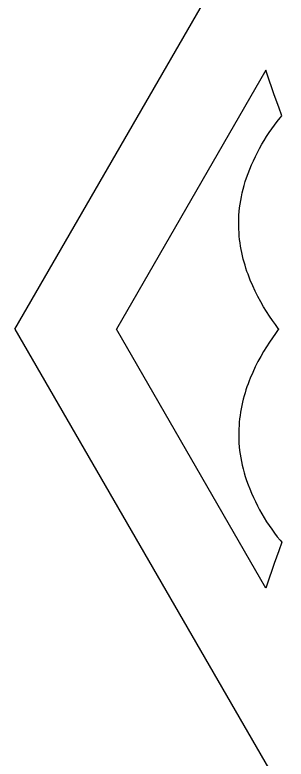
# Model space of a CAD drawing. Extents: x -70 to 70, y -120 to 124.
# Drawn here: x -70.4 to -45.7, y -37.3 to 30.6 of the extents above; entities that cross this region are included whole.
import ezdxf

# ---------------------------------------------------------------- set-up
doc = ezdxf.new("R2010")
doc.units = 0
doc.header["$MEASUREMENT"] = 0
doc.layers.add('LAYER_1', color=18, linetype='CONTINUOUS')

msp = doc.modelspace()

# ---------------------------------------------------------------- linework, layer by layer
at = {"layer": 'LAYER_1'}
for points in [[(-70.39, 1.95), (0, 123.868), (70.39, 1.95)], [(-46.34, 1.95), (-46.38, 2.001), (-46.647, 2.363), (-46.917, 2.743), (-47.188, 3.142), (-47.458, 3.558), (-47.724, 3.992), (-47.985, 4.443), (-48.239, 4.912), (-48.483, 5.396), (-48.717, 5.897), (-48.936, 6.412), (-49.041, 6.677), (-49.142, 6.945), (-49.238, 7.216), (-49.329, 7.491), (-49.416, 7.77), (-49.498, 8.053), (-49.574, 8.338), (-49.645, 8.628), (-49.71, 8.921), (-49.768, 9.217), (-49.821, 9.516), (-49.867, 9.819), (-49.906, 10.125), (-49.937, 10.434), (-49.962, 10.746), (-49.979, 11.061), (-49.987, 11.379), (-49.988, 11.7), (-49.981, 12.024), (-49.964, 12.351), (-49.939, 12.68), (-49.905, 13.012), (-49.861, 13.346), (-49.808, 13.683), (-49.744, 14.023), (-49.671, 14.364), (-49.587, 14.708), (-49.493, 15.054), (-49.388, 15.403), (-49.271, 15.753), (-49.13, 16.145), (-48.98, 16.535), (-48.82, 16.922), (-48.651, 17.305), (-48.473, 17.685), (-48.286, 18.062), (-48.09, 18.433), (-47.885, 18.801), (-47.671, 19.163), (-47.448, 19.519), (-47.217, 19.87), (-46.977, 20.215), (-46.728, 20.553), (-46.471, 20.884), (-46.206, 21.208), (-46.052, 21.386), (-46.341, 22.177), (-46.755, 23.321), (-46.98, 23.965), (-47.213, 24.656), (-47.451, 25.395), (-47.506, 25.572), (-61.144, 1.95)], [(-70.39, 1.95), (0, -119.969), (70.39, 1.95)], [(-46.34, 1.95), (-46.38, 1.898), (-46.647, 1.537), (-46.917, 1.156), (-47.188, 0.758), (-47.458, 0.341), (-47.724, -0.093), (-47.985, -0.544), (-48.239, -1.012), (-48.483, -1.497), (-48.717, -1.997), (-48.936, -2.513), (-49.041, -2.778), (-49.142, -3.045), (-49.238, -3.317), (-49.329, -3.592), (-49.416, -3.871), (-49.498, -4.153), (-49.574, -4.439), (-49.645, -4.728), (-49.71, -5.021), (-49.768, -5.317), (-49.821, -5.617), (-49.867, -5.919), (-49.906, -6.225), (-49.937, -6.534), (-49.962, -6.847), (-49.979, -7.162), (-49.987, -7.48), (-49.988, -7.801), (-49.981, -8.125), (-49.964, -8.451), (-49.939, -8.78), (-49.905, -9.112), (-49.861, -9.447), (-49.808, -9.784), (-49.744, -10.123), (-49.671, -10.465), (-49.587, -10.809), (-49.493, -11.155), (-49.388, -11.503), (-49.271, -11.853), (-49.13, -12.246), (-48.98, -12.635), (-48.82, -13.022), (-48.651, -13.406), (-48.473, -13.786), (-48.286, -14.162), (-48.09, -14.534), (-47.885, -14.901), (-47.671, -15.263), (-47.448, -15.62), (-47.217, -15.971), (-46.977, -16.315), (-46.728, -16.654), (-46.471, -16.985), (-46.206, -17.308), (-46.052, -17.487), (-46.341, -18.278), (-46.755, -19.421), (-46.98, -20.065), (-47.213, -20.756), (-47.451, -21.495), (-47.506, -21.672), (-61.144, 1.95)]]:
    msp.add_lwpolyline(points, dxfattribs=at)

doc.saveas('drawing.dxf')
